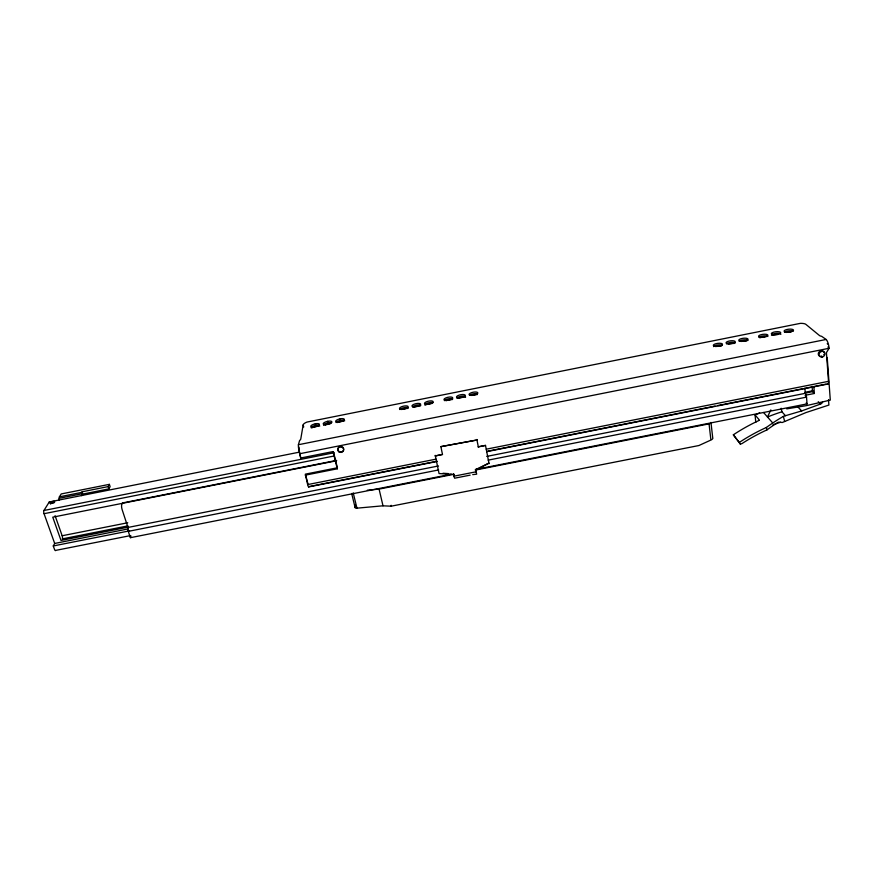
<?xml version="1.0" encoding="UTF-8"?>
<svg xmlns="http://www.w3.org/2000/svg" width="874" height="874" viewBox="0 0 874 874"><rect width="100%" height="100%" fill="white"/><g stroke="black" fill="none" stroke-linecap="round" stroke-linejoin="round"><path stroke-width="1.31" d="M82.648 494.924L82.265 491.767L108.179 486.599L109.37 484.349L61.191 493.952L59.432 496.825A3.234 1.136 78.3 0 0 59.148 498.322L59.159 500.168M355.215 504.921L355.095 507.499L351.665 493.482M341.363 452.361L341.406 451.869A2.95 2.731 4.5 0 0 343.427 448.078A2.95 2.731 4.5 0 0 338.981 446.985A2.95 2.731 4.5 0 0 338.806 451.224M305.201 475.172L337.309 468.803L337.397 467.776L305.354 474.145L307.648 484.589A4.064 0.579 78.8 0 0 308.817 486.61L437.109 461.177M337.309 468.803L333.038 451.574L300.732 457.998L299.793 452.754A4.392 0.634 78.6 0 1 299.64 452.109M827.339 383.85A4.119 1.256 78.7 0 0 828.508 381.337L826.422 352.637L829.109 348.278A7.134 2.207 79.2 0 0 826.116 339.473L821.647 336.315A7.768 2.436 -5.6 0 1 819.397 335.463L805.861 324.352A7.484 2.294 -6.1 0 0 800.3 323.369L306.949 422.076A7.058 2.338 -13.9 0 0 303.169 424.895L300.776 438.988A7.287 2.48 -14.3 0 1 299.596 440.496L298.416 444.724A7.025 1.016 78.6 0 0 299.629 453.748L300.732 457.998M451.334 474.221L130.379 537.685L130.881 536.549M770.835 409.895L767.492 416.996A162.269 135.983 -27.1 0 1 781.913 411.796L785.497 415.696L801.709 410.922L820.588 404.017A3.015 2.6 -34.6 0 0 822.707 401.647M83.03 494.029L108.933 488.861L110.113 486.61L109.37 484.349M130.794 535.543L55.86 550.358A2.425 0.885 79.2 0 1 54.483 549.331L53.27 545.955L54.691 543.464L128.238 528.912M81.708 495.678L81.675 493.832A3.234 1.071 78.3 0 1 81.938 492.335L82.265 491.767M54.691 543.464L44.061 513.693A2.436 0.896 78.5 0 1 43.929 510.492L49.261 501.982L299.301 452.164M828.508 399.658L828.902 405.055L805.904 412.594L782.372 422.481L778.33 422.218A4.326 3.245 -71.1 0 0 777.784 422.503A187.331 134.367 -65.9 0 0 767.011 429.866A162.171 135.361 -26.9 0 0 741.971 443.588L740.376 444.123L733.352 434.804A162.214 135.951 -27.1 0 1 758.195 420.853L758.446 420.722A1.551 0.645 -21.6 0 0 758.883 420.416M475.751 469.546L488.948 463.122L475.849 470.092L476.297 472.342M772.944 424.808L780.668 422.197M733.352 434.804L739.24 442.473A164.847 137.589 -26.9 0 1 766.378 427.462A190.292 136.486 -65.9 0 1 772.758 422.994A190.63 136.715 -65.8 0 1 783.366 416.395L785.497 415.696M298.416 444.724L826.116 339.473M59.432 496.825L81.938 492.335M59.148 498.322L81.675 493.832M299.629 453.748L829.109 348.278M43.929 510.492L334.108 452.743M44.061 513.693L334.294 455.955M336.621 460.39L122.589 502.932L121.825 504.495A4.031 1.213 78.7 0 0 122.185 509.782L127.986 527.448A3.015 0.907 79.1 0 0 128.292 531.359L130.379 537.685M336.523 460.762L52.757 517.168L61.005 540.438L127.888 527.197M440.878 446.636L476.975 440.004L440.878 446.636L442.484 454.469L435.307 455.9L442.484 454.469M485.507 445.401L478.318 446.833L485.507 445.401L489.058 463.657M307.648 484.589L436.05 459.145M486.239 449.192L828.508 381.337M487.9 451.115L715.085 406.093M717.762 405.558L803.282 388.613M805.959 388.078L826.006 384.112M127.921 525.886L62.316 538.887A2.371 0.852 79 0 0 62.163 535.751L127.746 522.761M308.609 486.949L437.131 461.483M486.632 451.672L827.973 384.025M804.987 392.284L813.333 390.634M804.659 393.224L812.503 391.661L814.382 393.475L805.194 395.299M127.986 527.448L438.54 465.951M486.731 456.414L805.304 393.322L804.867 387.925M53.27 545.955L129.571 530.857M128.292 531.359L438.65 469.939M488.14 460.139L806.516 397.135A3.07 0.874 78.5 0 0 805.304 393.322M475.401 469.469L807.063 403.886L806.516 397.135M367.298 490.216L379.076 489.101L453.89 474.309M475.27 470.081L709.054 423.868A2.688 1.016 -6.5 0 0 711.043 422.579M435.241 455.365L439.054 473.544L453.737 474.462L453.65 473.916L454.087 476.155L476.188 471.785M470.136 475.139L454.6 478.209L454.087 476.155M472.725 474.626L476.669 474.178L476.09 471.25M355.172 507.761A2.567 1.038 -13.9 0 0 356.953 508.165L382.867 505.817L391.181 506.188L698.894 445.532L710.912 440.037L709.054 423.868M786.753 408.868L806.538 405.602L830.3 400.106L827.208 357.455M442.987 473.26L448.318 473.588M821.036 350.736L821.811 351.403M821.451 356.341L822.226 357.007M818.228 401.723L820.588 404.017M806.178 403.001L807.063 403.886M798.17 407.262L801.709 410.922M763.548 412.495L772.758 422.994M759.659 412.889A160.346 134.771 -27.2 0 0 755.06 414.932L759.145 419.717A1.442 0.612 -21.1 0 1 758.883 420.405M805.457 395.704L805.631 396.261M308.096 484.36L305.66 475.314M739.24 442.473L740.376 444.123M55.073 515.671L62.163 535.751M50.146 502.779L50.594 504.047M108.179 486.599L108.933 488.861M454.316 477.007L453.999 475.62M766.378 427.462L767.011 429.866M783.366 416.395L784.623 421.323M303.169 424.895L303.715 427.036M315.328 423.792L315.722 425.343M327.739 421.312L328.121 422.863M333.464 451.902L337.069 466.454M353.205 492.849L356.953 508.165M340.15 418.832L340.521 420.383A4.468 1.497 -13.5 0 1 344.706 420.831M379.076 489.101L383.009 505.838M476.363 472.648L476.286 472.233M781.192 408.256L781.913 411.796M476.865 439.491L478.417 447.346M710.966 422.426L712.736 437.94A2.677 1.038 -6.3 0 1 712.823 438.114L712.834 438.278A2.666 1.136 -22.1 0 1 712.365 439.076A2.775 1.191 -22.1 0 1 711.556 439.698M755.06 414.932L755.791 422.361M813.869 386.854L814.382 393.475M812.088 386.384L812.503 391.661M391.159 505.303L391.181 506.188M49.261 501.982A2.404 0.863 78.3 0 1 50.08 502.058M51.096 503.566A2.382 0.765 -18.2 0 1 54.549 502.594M784.47 332.262A4.731 1.475 -6.2 0 1 788.577 330.853A4.731 1.475 -6.2 0 1 793.122 331.202M786.087 332.47A6.675 2.087 -6.2 0 1 791.134 331.858M771.48 335.299A4.709 1.475 -6.4 0 1 776.21 333.355A4.709 1.475 -6.4 0 1 780.853 334.381M758.993 337.353A4.698 1.486 -6.5 0 1 763.483 335.9A4.698 1.486 -6.5 0 1 767.864 336.501M772.496 335.266A6.653 2.098 -6.3 0 1 778.417 334.403M759.801 337.812A6.631 2.098 -6.5 0 1 764.706 336.96M739.196 341.319A4.676 1.486 -6.8 0 1 743.708 339.855A4.676 1.486 -6.8 0 1 748.013 340.467M726.491 343.853A4.654 1.486 -7 0 1 731.014 342.389A4.654 1.486 -7 0 1 735.274 343.012M713.577 346.639A4.643 1.486 -7.2 0 1 717.598 345.012A4.643 1.486 -7.2 0 1 722.295 345.361M740.966 341.494A6.599 2.109 -6.8 0 1 746.888 340.926M728.293 344.028A6.577 2.109 -7 0 1 734.193 343.46M715.631 346.563A6.555 2.109 -7.1 0 1 721.509 345.995M444.418 400.674A4.468 1.508 -11.6 0 1 448.417 398.806A4.468 1.508 -11.6 0 1 452.743 399.003M445.904 400.685A6.315 2.141 -11.6 0 1 452.35 399.571M456.938 398.173A4.479 1.519 -11.4 0 1 461.253 396.25A4.479 1.519 -11.4 0 1 465.481 396.698M469.677 395.398A4.479 1.519 -11.1 0 1 473.413 393.813A4.479 1.519 -11.1 0 1 477.499 393.835M458.369 398.194A6.315 2.141 -11.4 0 1 465.613 397.146M471.72 395.387A6.326 2.141 -11.1 0 1 477.324 394.578M399.975 409.556A4.468 1.508 -12.4 0 1 403.722 407.754A4.468 1.508 -12.4 0 1 408.005 407.721M412.703 406.781A4.468 1.508 -12.1 0 1 416.876 405.121A4.468 1.508 -12.1 0 1 420.776 405.394M425.201 404.291A4.468 1.508 -11.9 0 1 429.003 402.696A4.468 1.508 -11.9 0 1 432.991 402.728M401.625 409.535A6.304 2.141 -12.4 0 1 408.049 408.431M413.26 407.382A6.304 2.141 -12.1 0 1 420.492 405.94M424.993 405.263A6.315 2.141 -11.9 0 1 432.106 403.438M311.144 427.779A4.479 1.497 -13.9 0 1 314.695 425.583A4.479 1.497 -13.9 0 1 319.469 425.419M311.81 427.878A6.315 2.119 -13.9 0 1 319.775 426.075M323.577 425.299A4.468 1.497 -13.7 0 1 326.767 423.202A4.468 1.497 -13.7 0 1 331.563 422.798M336.108 422.557A4.468 1.497 -13.5 0 1 340.521 420.383M337.342 422.557A6.315 2.13 -13.5 0 1 343.744 421.104M324.953 425.037A6.315 2.119 -13.7 0 1 330.481 423.617M299.356 450.755A4.392 0.634 78.6 0 1 299.039 447.117M827.274 343.548A4.457 1.377 79.2 0 1 827.492 344.137M828.104 346.814A4.457 1.377 79.2 0 1 828.17 347.491M821.91 356.21A3.114 2.698 -37.6 0 1 818.348 354.56A3.114 2.698 -37.6 0 1 820.577 350.867A3.114 2.698 -37.6 0 1 824.127 352.517M823.974 354.287A3.114 2.698 -37.6 0 1 823.756 354.713M340.489 451.913A2.95 2.731 4.5 0 1 339.178 451.487M51.315 503.358A2.382 0.765 -18.2 0 0 54.614 501.643A2.382 0.765 -18.2 0 0 51.096 502.047A2.382 0.765 -18.2 0 0 51.315 503.358M773.654 334.742A4.709 1.475 -6.4 0 0 780.711 332.754A4.709 1.475 -6.4 0 0 773.698 332.164A4.709 1.475 -6.4 0 0 773.654 334.742M786.458 332.175A4.731 1.464 -6.2 0 0 793.505 330.197A4.731 1.464 -6.2 0 0 786.436 329.618A4.731 1.464 -6.2 0 0 786.458 332.175M760.85 337.298A4.698 1.475 -6.5 0 0 767.918 335.31A4.698 1.475 -6.5 0 0 760.981 334.709A4.698 1.475 -6.5 0 0 760.85 337.298M740.955 341.275A4.676 1.486 -6.8 0 0 748.046 339.287A4.676 1.486 -6.8 0 0 741.196 338.664A4.676 1.486 -6.8 0 0 740.955 341.275M728.184 343.821A4.665 1.486 -7 0 0 735.274 341.843A4.665 1.486 -7 0 0 728.49 341.21A4.665 1.486 -7 0 0 728.184 343.821M715.413 346.377A4.643 1.486 -7.2 0 0 722.525 344.389A4.643 1.486 -7.2 0 0 715.795 343.744A4.643 1.486 -7.2 0 0 715.413 346.377M446.363 400.456A4.479 1.508 -11.6 0 0 452.721 397.845A4.479 1.508 -11.6 0 0 445.915 397.889A4.479 1.508 -11.6 0 0 446.363 400.456M470.933 395.409A4.479 1.508 -11.1 0 0 477.827 393.071A4.479 1.508 -11.1 0 0 471.534 392.655A4.479 1.508 -11.1 0 0 470.933 395.409M458.347 397.932A4.479 1.508 -11.4 0 0 465.263 395.583A4.479 1.508 -11.4 0 0 459.025 395.157A4.479 1.508 -11.4 0 0 458.347 397.932M401.712 409.382A4.468 1.508 -12.4 0 0 408.191 406.749A4.468 1.508 -12.4 0 0 401.537 406.76A4.468 1.508 -12.4 0 0 401.712 409.382M414.254 406.88A4.468 1.508 -12.1 0 0 420.7 404.247A4.468 1.508 -12.1 0 0 414.003 404.269A4.468 1.508 -12.1 0 0 414.254 406.88M426.818 404.367A4.468 1.508 -11.9 0 0 433.22 401.745A4.468 1.508 -11.9 0 0 426.49 401.767A4.468 1.508 -11.9 0 0 426.818 404.367M312.739 427.168A4.479 1.486 -13.9 0 0 319.458 424.491A4.479 1.486 -13.9 0 0 313.111 424.447A4.479 1.486 -13.9 0 0 312.739 427.168M325.226 424.677A4.479 1.497 -13.7 0 0 331.912 422A4.479 1.497 -13.7 0 0 325.521 421.956A4.479 1.497 -13.7 0 0 325.226 424.677M337.714 422.175A4.468 1.497 -13.5 0 0 344.367 419.509A4.468 1.497 -13.5 0 0 337.932 419.476A4.468 1.497 -13.5 0 0 337.714 422.175M822.073 357.029A3.114 2.698 -37.5 0 0 824.564 352.408A3.114 2.698 -37.5 0 0 819.419 353.172A3.114 2.698 -37.5 0 0 822.073 357.029M339.003 451.902A2.95 2.731 4.5 0 0 343.646 449.968A2.95 2.731 4.5 0 0 339.473 447.193A2.95 2.731 4.5 0 0 339.003 451.902"/></g></svg>
